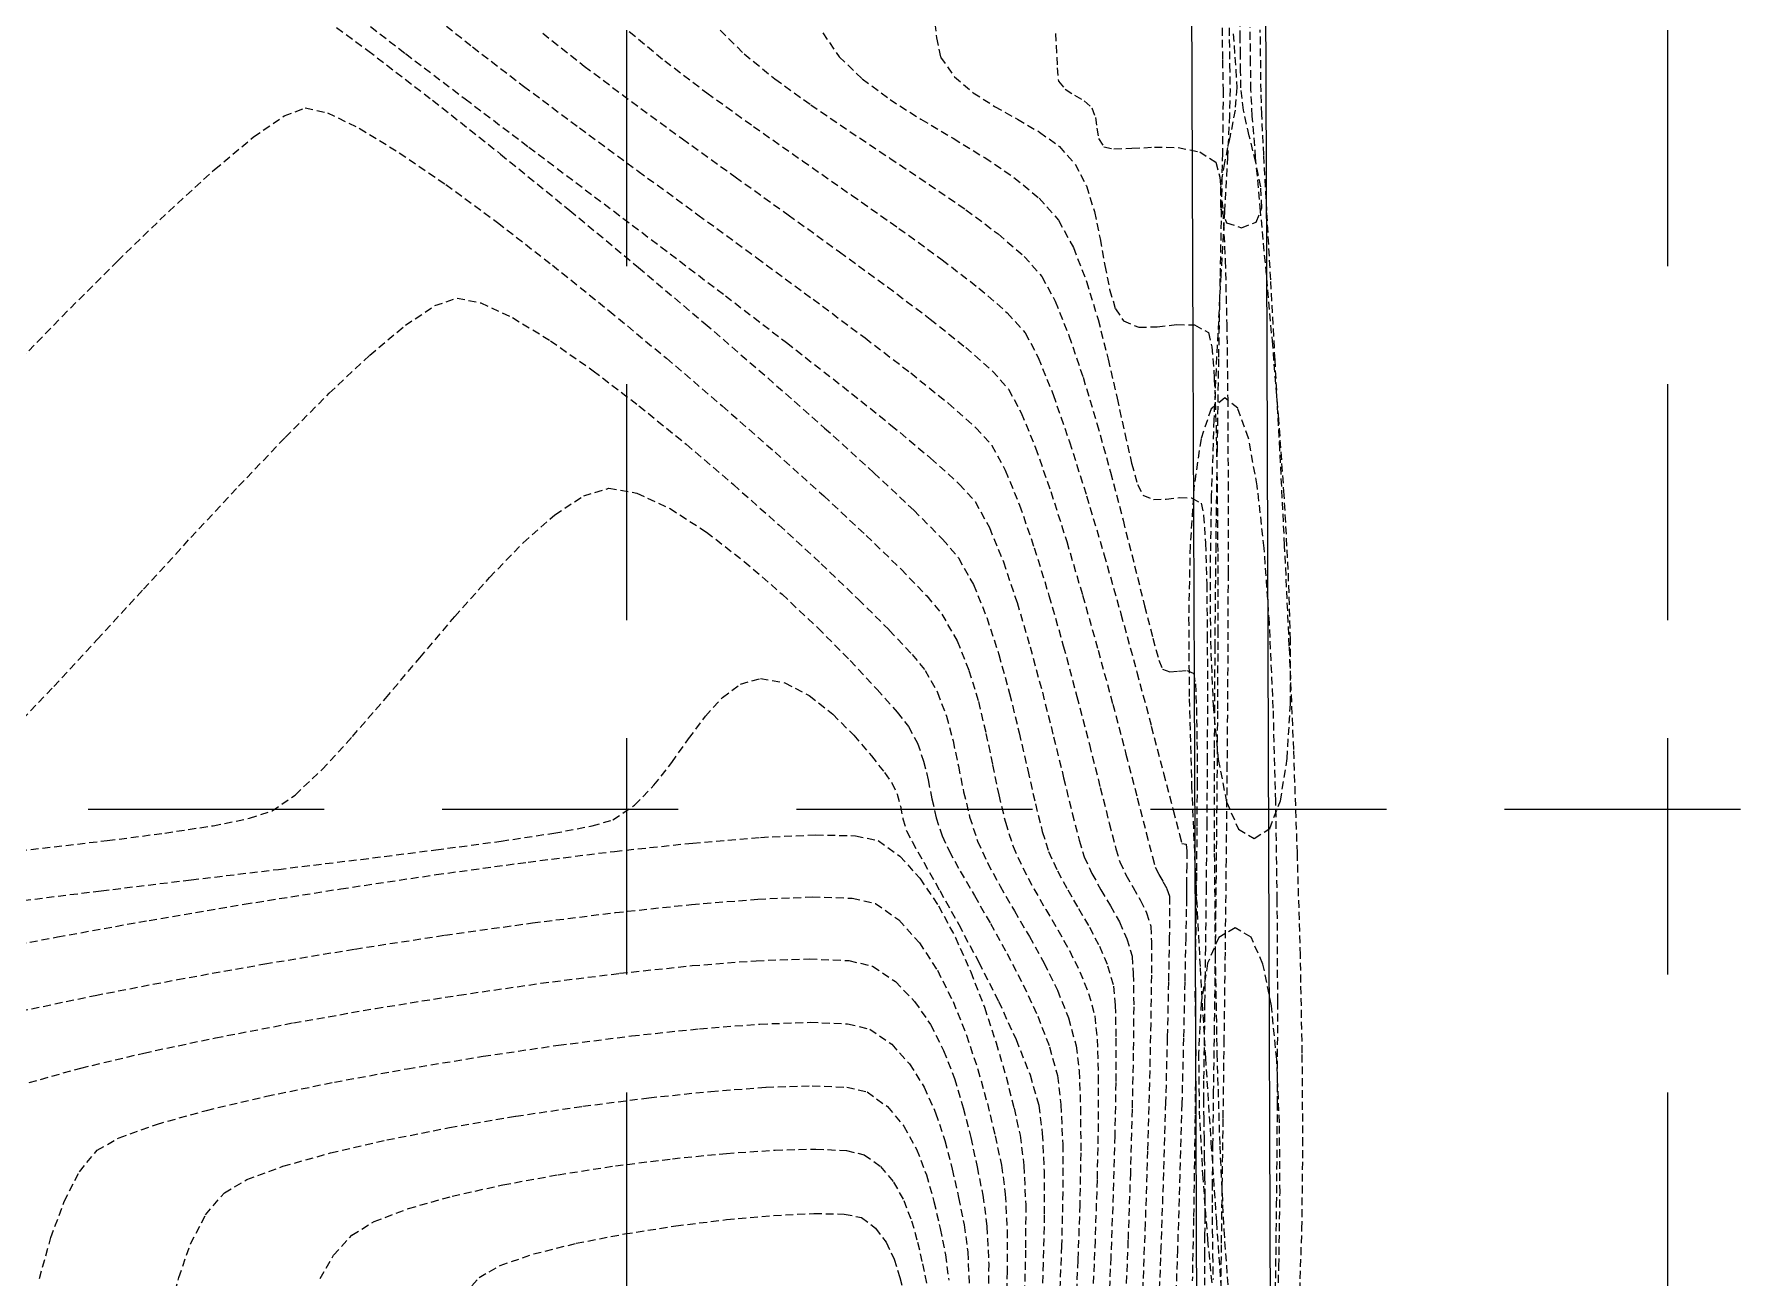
# Model space of a CAD drawing. Header units: inches. Extents: x 7994 to 10114, y 11164 to 12491.
# Drawn here: x 9928.4 to 9982.9, y 11448.6 to 11488.1 of the extents above; entities that cross this region are included whole.
import ezdxf

# ---------------------------------------------------------------- set-up
doc = ezdxf.new("R2010")
doc.units = ezdxf.units.IN
doc.header["$MEASUREMENT"] = 0
doc.linetypes.add('HIDDEN', pattern=[0.375, 0.25, -0.125])
doc.linetypes.add('x4227topo$0$HIDDEN', pattern=[0.375, 0.25, -0.125])
for name, color, linetype in [('CONTOURS', 43, 'x4227topo$0$HIDDEN'), ('GRID', 254, 'HIDDEN'), ('x4227topo$0$C-TOPO', 12, 'Continuous')]:
    doc.layers.add(name, color=color, linetype=linetype)

msp = doc.modelspace()

# ---------------------------------------------------------------- linework, layer by layer
at = {"layer": 'CONTOURS', "color": 43}
for p, q in [((9937.054, 11489.026, 1231), (9938.955, 11487.624, 1231)), ((9956.901, 11489.237, 1238), (9957.018, 11488.029, 1238)), ((9938.444, 11488.84, 1232), (9940.15, 11487.527, 1232)), ((9940.862, 11488.871, 1233), (9942.279, 11487.739, 1233)), ((9966.672, 11488.009, 1242), (9966.665, 11488.532, 1242)), ((9944.51, 11488.173, 1234), (9945.831, 11487.131, 1234)), ((9947.261, 11488.226, 1235), (9948.386, 11487.296, 1235)), ((9950.149, 11488.267, 1236), (9950.91, 11487.519, 1236)), ((9953.409, 11488.185, 1237), (9953.93, 11487.425, 1237)), ((9957.018, 11488.029, 1238), (9957.153, 11487.417, 1238)), ((9960.807, 11488.166, 1239), (9960.857, 11487.076, 1239)), ((9966.094, 11488.34, 1240), (9966.109, 11487.314, 1240)), ((9966.319, 11488.345, 1241), (9966.334, 11487.171, 1241)), ((9966.449, 11488.157, 1242), (9966.533, 11487.019, 1242)), ((9966.679, 11487.487, 1242), (9966.672, 11488.009, 1242)), ((9967.002, 11487.218, 1241), (9966.988, 11488.361, 1241)), ((9967.325, 11487.067, 1240), (9967.309, 11488.278, 1240)), ((9938.955, 11487.624, 1231), (9941.012, 11486.043, 1231)), ((9940.15, 11487.527, 1232), (9942.044, 11486.087, 1232)), ((9942.279, 11487.739, 1233), (9943.903, 11486.493, 1233)), ((9950.91, 11487.519, 1236), (9951.89, 11486.724, 1236)), ((9953.93, 11487.425, 1237), (9954.661, 11486.725, 1237)), ((9957.153, 11487.417, 1238), (9957.594, 11486.791, 1238)), ((9966.109, 11487.314, 1240), (9966.126, 11486.373, 1240)), ((9966.685, 11486.964, 1242), (9966.679, 11487.487, 1242)), ((9945.831, 11487.131, 1234), (9947.329, 11486.004, 1234)), ((9948.386, 11487.296, 1235), (9949.724, 11486.282, 1235)), ((9957.594, 11486.791, 1238), (9958.184, 11486.282, 1238)), ((9960.857, 11487.076, 1239), (9960.897, 11486.649, 1239)), ((9966.334, 11487.171, 1241), (9966.347, 11486.41, 1241)), ((9966.533, 11487.019, 1242), (9966.567, 11486.447, 1242)), ((9966.692, 11486.442, 1242), (9966.685, 11486.964, 1242)), ((9967.013, 11486.379, 1241), (9967.002, 11487.218, 1241)), ((9967.334, 11486.316, 1240), (9967.325, 11487.067, 1240)), ((9943.903, 11486.493, 1233), (9945.677, 11485.168, 1233)), ((9949.724, 11486.282, 1235), (9951.206, 11485.213, 1235)), ((9951.89, 11486.724, 1236), (9953.028, 11485.898, 1236)), ((9954.661, 11486.725, 1237), (9955.545, 11486.07, 1237)), ((9958.184, 11486.282, 1238), (9958.868, 11485.847, 1238)), ((9960.897, 11486.649, 1239), (9961.113, 11486.396, 1239)), ((9961.113, 11486.396, 1239), (9961.411, 11486.209, 1239)), ((9961.411, 11486.209, 1239), (9961.717, 11486.03, 1239)), ((9966.126, 11486.373, 1240), (9966.124, 11485.649, 1240)), ((9966.347, 11486.41, 1241), (9966.33, 11485.57, 1241)), ((9966.567, 11486.447, 1242), (9966.507, 11485.732, 1242)), ((9966.773, 11485.73, 1242), (9966.692, 11486.442, 1242)), ((9966.692, 11486.442, 1242), (9966.692, 11486.442, 1242)), ((9967.055, 11485.54, 1241), (9967.013, 11486.379, 1241)), ((9967.013, 11486.379, 1241), (9967.013, 11486.379, 1241)), ((9967.358, 11485.592, 1240), (9967.334, 11486.316, 1240)), ((9967.334, 11486.316, 1240), (9967.334, 11486.316, 1240)), ((9936.299, 11485.549, 1230), (9936.967, 11485.801, 1230)), ((9936.967, 11485.801, 1230), (9937.67, 11485.644, 1230)), ((9941.012, 11486.043, 1231), (9943.169, 11484.334, 1231)), ((9942.044, 11486.087, 1232), (9944.067, 11484.558, 1232)), ((9947.329, 11486.004, 1234), (9948.947, 11484.821, 1234)), ((9953.028, 11485.898, 1236), (9954.264, 11485.054, 1236)), ((9955.545, 11486.07, 1237), (9956.527, 11485.445, 1237)), ((9958.868, 11485.847, 1238), (9959.59, 11485.445, 1238)), ((9961.717, 11486.03, 1239), (9961.957, 11485.805, 1239)), ((9961.957, 11485.805, 1239), (9962.073, 11485.501, 1239)), ((9966.507, 11485.732, 1242), (9966.35, 11484.91, 1242)), ((9966.958, 11484.916, 1242), (9966.773, 11485.73, 1242)), ((9935.324, 11484.878, 1230), (9936.299, 11485.549, 1230)), ((9937.67, 11485.644, 1230), (9938.683, 11485.154, 1230)), ((9938.683, 11485.154, 1230), (9939.954, 11484.379, 1230)), ((9945.677, 11485.168, 1233), (9947.541, 11483.795, 1233)), ((9951.206, 11485.213, 1235), (9952.763, 11484.12, 1235)), ((9956.527, 11485.445, 1237), (9957.548, 11484.835, 1237)), ((9959.59, 11485.445, 1238), (9960.294, 11485.035, 1238)), ((9962.073, 11485.501, 1239), (9962.115, 11485.158, 1239)), ((9962.115, 11485.158, 1239), (9962.173, 11484.83, 1239)), ((9966.124, 11485.649, 1240), (9966.104, 11484.363, 1240)), ((9966.33, 11485.57, 1241), (9966.267, 11484.249, 1241)), ((9967.162, 11484.224, 1241), (9967.055, 11485.54, 1241)), ((9967.422, 11484.31, 1240), (9967.358, 11485.592, 1240)), ((9934.086, 11483.848, 1230), (9935.324, 11484.878, 1230)), ((9948.947, 11484.821, 1234), (9950.626, 11483.611, 1234)), ((9954.264, 11485.054, 1236), (9955.537, 11484.207, 1236)), ((9957.548, 11484.835, 1237), (9958.553, 11484.223, 1237)), ((9960.294, 11485.035, 1238), (9960.925, 11484.573, 1238)), ((9960.925, 11484.573, 1238), (9961.428, 11484.018, 1238)), ((9962.173, 11484.83, 1239), (9962.337, 11484.569, 1239)), ((9966.35, 11484.91, 1242), (9966.17, 11484.062, 1242)), ((9967.169, 11484.077, 1242), (9966.958, 11484.916, 1242)), ((9939.954, 11484.379, 1230), (9941.433, 11483.365, 1230)), ((9943.169, 11484.334, 1231), (9945.369, 11482.547, 1231)), ((9944.067, 11484.558, 1232), (9946.159, 11482.98, 1232)), ((9952.763, 11484.12, 1235), (9954.326, 11483.03, 1235)), ((9955.537, 11484.207, 1236), (9956.788, 11483.372, 1236)), ((9958.553, 11484.223, 1237), (9959.484, 11483.595, 1237)), ((9962.337, 11484.569, 1239), (9962.66, 11484.498, 1239)), ((9962.66, 11484.498, 1239), (9963.231, 11484.517, 1239)), ((9963.231, 11484.517, 1239), (9963.945, 11484.556, 1239)), ((9963.945, 11484.556, 1239), (9964.698, 11484.543, 1239)), ((9964.698, 11484.543, 1239), (9965.384, 11484.407, 1239)), ((9965.384, 11484.407, 1239), (9965.899, 11484.077, 1239)), ((9965.899, 11484.077, 1239), (9966.024, 11483.598, 1239)), ((9966.17, 11484.062, 1242), (9966.042, 11483.267, 1242)), ((9966.104, 11484.363, 1240), (9966.07, 11482.585, 1240)), ((9966.267, 11484.249, 1241), (9966.171, 11482.535, 1241)), ((9967.318, 11482.517, 1241), (9967.162, 11484.224, 1241)), ((9967.328, 11483.289, 1242), (9967.169, 11484.077, 1242)), ((9967.518, 11482.537, 1240), (9967.422, 11484.31, 1240)), ((9932.63, 11482.514, 1230), (9934.086, 11483.848, 1230)), ((9947.541, 11483.795, 1233), (9949.439, 11482.408, 1233)), ((9950.626, 11483.611, 1234), (9952.31, 11482.403, 1234)), ((9959.484, 11483.595, 1237), (9960.285, 11482.936, 1237)), ((9961.428, 11484.018, 1238), (9961.784, 11483.321, 1238)), ((9966.024, 11483.598, 1239), (9966.121, 11482.531, 1239)), ((9941.433, 11483.365, 1230), (9943.072, 11482.158, 1230)), ((9946.159, 11482.98, 1232), (9948.261, 11481.392, 1232)), ((9954.326, 11483.03, 1235), (9955.827, 11481.974, 1235)), ((9956.788, 11483.372, 1236), (9957.957, 11482.563, 1236)), ((9960.285, 11482.936, 1237), (9960.898, 11482.231, 1237)), ((9961.784, 11483.321, 1238), (9962.038, 11482.505, 1238)), ((9966.042, 11483.267, 1242), (9966.04, 11482.605, 1242)), ((9967.357, 11482.628, 1242), (9967.328, 11483.289, 1242)), ((9931, 11480.936, 1230), (9932.63, 11482.514, 1230)), ((9945.369, 11482.547, 1231), (9947.555, 11480.732, 1231)), ((9949.439, 11482.408, 1233), (9951.311, 11481.04, 1233)), ((9952.31, 11482.403, 1234), (9953.942, 11481.228, 1234)), ((9957.957, 11482.563, 1236), (9958.984, 11481.796, 1236)), ((9962.038, 11482.505, 1238), (9962.223, 11481.639, 1238)), ((9966.07, 11482.585, 1240), (9966.028, 11480.383, 1240)), ((9966.04, 11482.605, 1242), (9966.238, 11482.154, 1242)), ((9966.171, 11482.535, 1241), (9966.057, 11480.514, 1241)), ((9966.121, 11482.531, 1239), (9966.194, 11480.951, 1239)), ((9967.177, 11482.17, 1242), (9967.357, 11482.628, 1242)), ((9967.505, 11480.505, 1241), (9967.318, 11482.517, 1241)), ((9967.64, 11480.341, 1240), (9967.518, 11482.537, 1240)), ((9943.072, 11482.158, 1230), (9944.819, 11480.805, 1230)), ((9955.827, 11481.974, 1235), (9957.198, 11480.979, 1235)), ((9960.898, 11482.231, 1237), (9961.37, 11481.364, 1237)), ((9966.238, 11482.154, 1242), (9966.711, 11481.993, 1242)), ((9966.711, 11481.993, 1242), (9967.177, 11482.17, 1242)), ((9948.261, 11481.392, 1232), (9950.313, 11479.833, 1232)), ((9958.984, 11481.796, 1236), (9959.807, 11481.084, 1236)), ((9961.37, 11481.364, 1237), (9961.788, 11480.287, 1237)), ((9962.223, 11481.639, 1238), (9962.373, 11480.791, 1238)), ((9929.24, 11479.172, 1230), (9931, 11480.936, 1230)), ((9944.819, 11480.805, 1230), (9946.625, 11479.352, 1230)), ((9951.311, 11481.04, 1233), (9953.101, 11479.724, 1233)), ((9953.942, 11481.228, 1234), (9955.464, 11480.115, 1234)), ((9957.198, 11480.979, 1235), (9958.369, 11480.075, 1235)), ((9959.807, 11481.084, 1236), (9960.368, 11480.443, 1236)), ((9962.373, 11480.791, 1238), (9962.522, 11480.029, 1238)), ((9966.194, 11480.951, 1239), (9966.244, 11478.934, 1239)), ((9947.555, 11480.732, 1231), (9949.671, 11478.941, 1231)), ((9960.368, 11480.443, 1236), (9960.791, 11479.661, 1236)), ((9961.788, 11480.287, 1237), (9962.155, 11479.077, 1237)), ((9966.057, 11480.514, 1241), (9965.94, 11478.273, 1241)), ((9966.028, 11480.383, 1240), (9965.981, 11477.825, 1240)), ((9967.704, 11478.274, 1241), (9967.505, 11480.505, 1241)), ((9967.779, 11477.792, 1240), (9967.64, 11480.341, 1240)), ((9941.086, 11479.52, 1229), (9941.787, 11479.759, 1229)), ((9941.787, 11479.759, 1229), (9942.544, 11479.609, 1229)), ((9950.313, 11479.833, 1232), (9952.256, 11478.343, 1232)), ((9953.101, 11479.724, 1233), (9954.751, 11478.493, 1233)), ((9955.464, 11480.115, 1234), (9956.819, 11479.093, 1234)), ((9958.369, 11480.075, 1235), (9959.272, 11479.291, 1235)), ((9962.522, 11480.029, 1238), (9962.706, 11479.421, 1238)), ((9927.394, 11477.279, 1230), (9929.24, 11479.172, 1230)), ((9940.149, 11478.895, 1229), (9941.086, 11479.52, 1229)), ((9942.544, 11479.609, 1229), (9943.551, 11479.14, 1229)), ((9943.551, 11479.14, 1229), (9944.758, 11478.403, 1229)), ((9946.625, 11479.352, 1230), (9948.44, 11477.846, 1230)), ((9959.272, 11479.291, 1235), (9959.839, 11478.656, 1235)), ((9960.791, 11479.661, 1236), (9961.23, 11478.569, 1236)), ((9962.706, 11479.421, 1238), (9962.958, 11479.034, 1238)), ((9939.017, 11477.948, 1229), (9940.149, 11478.895, 1229)), ((9949.671, 11478.941, 1231), (9951.66, 11477.224, 1231)), ((9956.819, 11479.093, 1234), (9957.95, 11478.192, 1234)), ((9959.839, 11478.656, 1235), (9960.252, 11477.874, 1235)), ((9962.155, 11479.077, 1237), (9962.478, 11477.816, 1237)), ((9962.958, 11479.034, 1238), (9963.448, 11478.834, 1238)), ((9963.448, 11478.834, 1238), (9964.037, 11478.845, 1238)), ((9964.037, 11478.845, 1238), (9964.652, 11478.918, 1238)), ((9964.652, 11478.918, 1238), (9965.219, 11478.906, 1238)), ((9965.219, 11478.906, 1238), (9965.664, 11478.661, 1238)), ((9965.664, 11478.661, 1238), (9965.77, 11478.214, 1238)), ((9966.244, 11478.934, 1239), (9966.274, 11476.557, 1239)), ((9944.758, 11478.403, 1229), (9946.114, 11477.451, 1229)), ((9952.256, 11478.343, 1232), (9954.03, 11476.96, 1232)), ((9954.751, 11478.493, 1233), (9956.201, 11477.38, 1233)), ((9957.95, 11478.192, 1234), (9958.799, 11477.44, 1234)), ((9961.23, 11478.569, 1236), (9961.677, 11477.247, 1236)), ((9965.77, 11478.214, 1238), (9965.849, 11477.205, 1238)), ((9965.94, 11478.273, 1241), (9965.834, 11475.9, 1241)), ((9967.898, 11475.912, 1241), (9967.704, 11478.274, 1241)), ((9937.729, 11476.739, 1229), (9939.017, 11477.948, 1229)), ((9948.44, 11477.846, 1230), (9950.213, 11476.333, 1230)), ((9960.252, 11477.874, 1235), (9960.727, 11476.691, 1235)), ((9962.478, 11477.816, 1237), (9962.76, 11476.581, 1237)), ((9965.981, 11477.825, 1240), (9965.935, 11474.981, 1240)), ((9967.929, 11474.957, 1240), (9967.779, 11477.792, 1240)), ((9946.114, 11477.451, 1229), (9947.569, 11476.337, 1229)), ((9951.66, 11477.224, 1231), (9953.465, 11475.631, 1231)), ((9954.03, 11476.96, 1232), (9955.576, 11475.725, 1232)), ((9956.201, 11477.38, 1233), (9957.395, 11476.419, 1233)), ((9958.799, 11477.44, 1234), (9959.309, 11476.868, 1234)), ((9961.677, 11477.247, 1236), (9962.119, 11475.775, 1236)), ((9965.849, 11477.205, 1238), (9965.905, 11475.717, 1238)), ((9936.326, 11475.329, 1229), (9937.729, 11476.739, 1229)), ((9957.395, 11476.419, 1233), (9958.273, 11475.641, 1233)), ((9959.309, 11476.868, 1234), (9959.714, 11476.113, 1234)), ((9960.727, 11476.691, 1235), (9961.246, 11475.195, 1235)), ((9962.76, 11476.581, 1237), (9963.007, 11475.453, 1237)), ((9966.187, 11476.588, 1240), (9965.749, 11476.245, 1240)), ((9966.595, 11476.258, 1240), (9966.187, 11476.588, 1240)), ((9966.274, 11476.557, 1239), (9966.287, 11473.895, 1239)), ((9947.569, 11476.337, 1229), (9949.071, 11475.114, 1229)), ((9950.213, 11476.333, 1230), (9951.895, 11474.86, 1230)), ((9959.714, 11476.113, 1234), (9960.168, 11475.001, 1234)), ((9965.749, 11476.245, 1240), (9965.426, 11475.292, 1240)), ((9965.834, 11475.9, 1241), (9965.753, 11473.482, 1241)), ((9966.935, 11475.304, 1240), (9966.595, 11476.258, 1240)), ((9968.069, 11473.503, 1241), (9967.898, 11475.912, 1241)), ((9934.847, 11473.779, 1229), (9936.326, 11475.329, 1229)), ((9953.465, 11475.631, 1231), (9955.031, 11474.212, 1231)), ((9955.576, 11475.725, 1232), (9956.834, 11474.676, 1232)), ((9958.273, 11475.641, 1233), (9958.78, 11475.081, 1233)), ((9962.119, 11475.775, 1236), (9962.547, 11474.232, 1236)), ((9963.007, 11475.453, 1237), (9963.222, 11474.51, 1237)), ((9965.905, 11475.717, 1238), (9965.939, 11473.833, 1238)), ((9967.212, 11473.799, 1240), (9966.935, 11475.304, 1240)), ((9949.071, 11475.114, 1229), (9950.569, 11473.834, 1229)), ((9951.895, 11474.86, 1230), (9953.437, 11473.474, 1230)), ((9958.78, 11475.081, 1233), (9959.207, 11474.292, 1233)), ((9960.168, 11475.001, 1234), (9960.654, 11473.612, 1234)), ((9961.246, 11475.195, 1235), (9961.79, 11473.477, 1235)), ((9965.426, 11475.292, 1240), (9965.207, 11473.811, 1240)), ((9965.935, 11474.981, 1240), (9965.894, 11471.919, 1240)), ((9968.083, 11471.904, 1240), (9967.929, 11474.957, 1240)), ((9955.031, 11474.212, 1231), (9956.299, 11473.018, 1231)), ((9956.834, 11474.676, 1232), (9957.745, 11473.852, 1232)), ((9959.207, 11474.292, 1233), (9959.66, 11473.181, 1233)), ((9962.547, 11474.232, 1236), (9962.949, 11472.699, 1236)), ((9963.222, 11474.51, 1237), (9963.411, 11473.833, 1237)), ((9933.333, 11472.153, 1229), (9934.847, 11473.779, 1229)), ((9945.812, 11473.477, 1228), (9946.608, 11473.717, 1228)), ((9946.608, 11473.717, 1228), (9947.504, 11473.562, 1228)), ((9950.569, 11473.834, 1229), (9952.015, 11472.551, 1229)), ((9957.745, 11473.852, 1232), (9958.25, 11473.294, 1232)), ((9963.411, 11473.833, 1237), (9963.579, 11473.5, 1237)), ((9965.207, 11473.811, 1240), (9965.08, 11471.886, 1240)), ((9965.939, 11473.833, 1238), (9965.957, 11471.638, 1238)), ((9966.287, 11473.895, 1239), (9966.286, 11471.025, 1239)), ((9967.432, 11471.818, 1240), (9967.212, 11473.799, 1240)), ((9944.897, 11472.875, 1228), (9945.812, 11473.477, 1228)), ((9947.504, 11473.562, 1228), (9948.556, 11473.073, 1228)), ((9953.437, 11473.474, 1230), (9954.787, 11472.22, 1230)), ((9958.25, 11473.294, 1232), (9958.701, 11472.472, 1232)), ((9959.66, 11473.181, 1233), (9960.127, 11471.826, 1233)), ((9960.654, 11473.612, 1234), (9961.158, 11472.024, 1234)), ((9961.79, 11473.477, 1235), (9962.341, 11471.625, 1235)), ((9963.579, 11473.5, 1237), (9963.914, 11473.363, 1237)), ((9963.914, 11473.363, 1237), (9964.317, 11473.37, 1237)), ((9964.317, 11473.37, 1237), (9964.737, 11473.42, 1237)), ((9964.737, 11473.42, 1237), (9965.124, 11473.412, 1237)), ((9965.124, 11473.412, 1237), (9965.428, 11473.244, 1237)), ((9965.428, 11473.244, 1237), (9965.51, 11472.857, 1237)), ((9965.753, 11473.482, 1241), (9965.712, 11471.106, 1241)), ((9968.199, 11471.134, 1241), (9968.069, 11473.503, 1241)), ((9943.891, 11471.985, 1228), (9944.897, 11472.875, 1228)), ((9948.556, 11473.073, 1228), (9949.711, 11472.325, 1228)), ((9956.299, 11473.018, 1231), (9957.215, 11472.099, 1231)), ((9962.949, 11472.699, 1236), (9963.315, 11471.255, 1236)), ((9965.51, 11472.857, 1237), (9965.568, 11471.969, 1237)), ((9931.823, 11470.51, 1229), (9933.333, 11472.153, 1229)), ((9949.711, 11472.325, 1228), (9950.915, 11471.393, 1228)), ((9952.015, 11472.551, 1229), (9953.356, 11471.318, 1229)), ((9954.787, 11472.22, 1230), (9955.896, 11471.145, 1230)), ((9957.215, 11472.099, 1231), (9957.72, 11471.506, 1231)), ((9958.701, 11472.472, 1232), (9959.146, 11471.379, 1232)), ((9942.82, 11470.881, 1228), (9943.891, 11471.985, 1228)), ((9957.72, 11471.506, 1231), (9958.195, 11470.655, 1231)), ((9960.127, 11471.826, 1233), (9960.595, 11470.309, 1233)), ((9961.158, 11472.024, 1234), (9961.664, 11470.317, 1234)), ((9962.341, 11471.625, 1235), (9962.88, 11469.728, 1235)), ((9965.08, 11471.886, 1240), (9965.033, 11469.598, 1240)), ((9965.568, 11471.969, 1237), (9965.606, 11470.668, 1237)), ((9965.894, 11471.919, 1240), (9965.863, 11468.708, 1240)), ((9965.957, 11471.638, 1238), (9965.959, 11469.214, 1238)), ((9967.6, 11469.438, 1240), (9967.432, 11471.818, 1240)), ((9968.232, 11468.702, 1240), (9968.083, 11471.904, 1240)), ((9950.915, 11471.393, 1228), (9952.113, 11470.352, 1228)), ((9953.356, 11471.318, 1229), (9954.541, 11470.186, 1229)), ((9955.896, 11471.145, 1230), (9956.714, 11470.296, 1230)), ((9959.146, 11471.379, 1232), (9959.58, 11470.091, 1232)), ((9963.315, 11471.255, 1236), (9963.634, 11469.979, 1236)), ((9965.712, 11471.106, 1241), (9965.725, 11468.857, 1241)), ((9966.286, 11471.025, 1239), (9966.273, 11468.022, 1239)), ((9968.27, 11468.891, 1241), (9968.199, 11471.134, 1241)), ((9930.356, 11468.912, 1229), (9931.823, 11470.51, 1229)), ((9941.715, 11469.64, 1228), (9942.82, 11470.881, 1228)), ((9958.195, 11470.655, 1231), (9958.621, 11469.61, 1231)), ((9965.606, 11470.668, 1237), (9965.625, 11469.043, 1237)), ((9952.113, 11470.352, 1228), (9953.252, 11469.278, 1228)), ((9954.541, 11470.186, 1229), (9955.521, 11469.209, 1229)), ((9956.714, 11470.296, 1230), (9957.191, 11469.719, 1230)), ((9959.58, 11470.091, 1232), (9959.996, 11468.684, 1232)), ((9960.595, 11470.309, 1233), (9961.051, 11468.709, 1233)), ((9961.664, 11470.317, 1234), (9962.157, 11468.57, 1234)), ((9963.634, 11469.979, 1236), (9963.895, 11468.953, 1236)), ((9940.602, 11468.334, 1228), (9941.715, 11469.64, 1228)), ((9957.191, 11469.719, 1230), (9957.675, 11468.868, 1230)), ((9958.621, 11469.61, 1231), (9959.003, 11468.436, 1231)), ((9962.88, 11469.728, 1235), (9963.388, 11467.877, 1235)), ((9965.033, 11469.598, 1240), (9965.052, 11467.031, 1240)), ((9967.722, 11466.732, 1240), (9967.6, 11469.438, 1240)), ((9928.974, 11467.421, 1229), (9930.356, 11468.912, 1229)), ((9953.252, 11469.278, 1228), (9954.277, 11468.245, 1228)), ((9955.521, 11469.209, 1229), (9956.245, 11468.44, 1229)), ((9957.675, 11468.868, 1230), (9958.054, 11467.931, 1230)), ((9963.895, 11468.953, 1236), (9964.087, 11468.255, 1236)), ((9965.625, 11469.043, 1237), (9965.63, 11467.18, 1237)), ((9965.725, 11468.857, 1241), (9965.808, 11466.825, 1241)), ((9965.959, 11469.214, 1238), (9965.949, 11466.646, 1238)), ((9968.264, 11466.861, 1241), (9968.27, 11468.891, 1241)), ((9939.51, 11467.04, 1228), (9940.602, 11468.334, 1228)), ((9954.277, 11468.245, 1228), (9955.135, 11467.328, 1228)), ((9956.245, 11468.44, 1229), (9956.661, 11467.932, 1229)), ((9959.003, 11468.436, 1231), (9959.343, 11467.194, 1231)), ((9959.996, 11468.684, 1232), (9960.385, 11467.235, 1232)), ((9961.051, 11468.709, 1233), (9961.483, 11467.106, 1233)), ((9962.157, 11468.57, 1234), (9962.621, 11466.863, 1234)), ((9964.087, 11468.255, 1236), (9964.2, 11467.965, 1236)), ((9965.863, 11468.708, 1240), (9965.846, 11465.417, 1240)), ((9968.37, 11465.42, 1240), (9968.232, 11468.702, 1240)), ((9950.797, 11467.498, 1227), (9951.429, 11467.676, 1227)), ((9951.429, 11467.676, 1227), (9952.203, 11467.541, 1227)), ((9956.661, 11467.932, 1229), (9957.053, 11467.231, 1229)), ((9958.054, 11467.931, 1230), (9958.353, 11466.94, 1230)), ((9963.388, 11467.877, 1235), (9963.847, 11466.161, 1235)), ((9964.2, 11467.965, 1236), (9964.431, 11467.888, 1236)), ((9964.431, 11467.888, 1236), (9964.709, 11467.91, 1236)), ((9964.709, 11467.91, 1236), (9964.981, 11467.925, 1236)), ((9964.981, 11467.925, 1236), (9965.193, 11467.828, 1236)), ((9965.193, 11467.828, 1236), (9965.248, 11467.503, 1236)), ((9966.273, 11468.022, 1239), (9966.251, 11464.963, 1239)), ((9927.716, 11466.098, 1229), (9928.974, 11467.421, 1229)), ((9950.22, 11467.074, 1227), (9950.797, 11467.498, 1227)), ((9952.203, 11467.541, 1227), (9952.98, 11467.13, 1227)), ((9952.98, 11467.13, 1227), (9953.723, 11466.542, 1227)), ((9955.135, 11467.328, 1228), (9955.771, 11466.603, 1228)), ((9957.053, 11467.231, 1229), (9957.337, 11466.481, 1229)), ((9959.343, 11467.194, 1231), (9959.648, 11465.948, 1231)), ((9960.385, 11467.235, 1232), (9960.743, 11465.819, 1232)), ((9965.248, 11467.503, 1236), (9965.281, 11466.747, 1236)), ((9965.63, 11467.18, 1237), (9965.624, 11465.169, 1237)), ((9938.467, 11465.831, 1228), (9939.51, 11467.04, 1228)), ((9949.677, 11466.472, 1227), (9950.22, 11467.074, 1227)), ((9955.771, 11466.603, 1228), (9956.132, 11466.144, 1228)), ((9958.353, 11466.94, 1230), (9958.594, 11465.929, 1230)), ((9961.483, 11467.106, 1233), (9961.879, 11465.58, 1233)), ((9962.621, 11466.863, 1234), (9963.041, 11465.274, 1234)), ((9965.052, 11467.031, 1240), (9965.128, 11464.268, 1240)), ((9965.281, 11466.747, 1236), (9965.298, 11465.665, 1236)), ((9965.808, 11466.825, 1241), (9965.974, 11465.095, 1241)), ((9965.949, 11466.646, 1238), (9965.929, 11464.017, 1238)), ((9967.803, 11463.776, 1240), (9967.722, 11466.732, 1240)), ((9968.164, 11465.13, 1241), (9968.264, 11466.861, 1241)), ((9949.147, 11465.759, 1227), (9949.677, 11466.472, 1227)), ((9953.723, 11466.542, 1227), (9954.393, 11465.873, 1227)), ((9956.132, 11466.144, 1228), (9956.417, 11465.618, 1228)), ((9957.337, 11466.481, 1229), (9957.547, 11465.695, 1229)), ((9963.847, 11466.161, 1235), (9964.239, 11464.669, 1235)), ((9937.501, 11464.783, 1228), (9938.467, 11465.831, 1228)), ((9948.609, 11465.006, 1227), (9949.147, 11465.759, 1227)), ((9954.393, 11465.873, 1227), (9954.955, 11465.221, 1227)), ((9956.417, 11465.618, 1228), (9956.613, 11465.05, 1228)), ((9957.547, 11465.695, 1229), (9957.718, 11464.889, 1229)), ((9958.594, 11465.929, 1230), (9958.802, 11464.931, 1230)), ((9959.648, 11465.948, 1231), (9959.92, 11464.76, 1231)), ((9960.743, 11465.819, 1232), (9961.062, 11464.513, 1232)), ((9961.879, 11465.58, 1233), (9962.225, 11464.211, 1233)), ((9965.298, 11465.665, 1236), (9965.301, 11464.36, 1236)), ((9948.043, 11464.28, 1227), (9948.609, 11465.006, 1227)), ((9954.955, 11465.221, 1227), (9955.37, 11464.683, 1227)), ((9956.613, 11465.05, 1228), (9956.755, 11464.455, 1228)), ((9963.041, 11465.274, 1234), (9963.401, 11463.882, 1234)), ((9965.624, 11465.169, 1237), (9965.609, 11463.097, 1237)), ((9965.846, 11465.417, 1240), (9965.849, 11462.113, 1240)), ((9965.974, 11465.095, 1241), (9966.237, 11463.754, 1241)), ((9966.251, 11464.963, 1239), (9966.222, 11461.924, 1239)), ((9967.951, 11463.783, 1241), (9968.164, 11465.13, 1241)), ((9968.489, 11462.125, 1240), (9968.37, 11465.42, 1240)), ((9936.641, 11463.97, 1228), (9937.501, 11464.783, 1228)), ((9955.37, 11464.683, 1227), (9955.602, 11464.357, 1227)), ((9956.755, 11464.455, 1228), (9956.877, 11463.85, 1228)), ((9957.718, 11464.889, 1229), (9957.882, 11464.078, 1229)), ((9958.802, 11464.931, 1230), (9958.999, 11463.978, 1230)), ((9959.92, 11464.76, 1231), (9960.164, 11463.694, 1231)), ((9961.062, 11464.513, 1232), (9961.334, 11463.392, 1232)), ((9964.239, 11464.669, 1235), (9964.544, 11463.49, 1235)), ((9935.913, 11463.468, 1228), (9936.641, 11463.97, 1228)), ((9947.427, 11463.649, 1227), (9948.043, 11464.28, 1227)), ((9955.602, 11464.357, 1227), (9955.774, 11464.004, 1227)), ((9955.774, 11464.004, 1227), (9955.875, 11463.617, 1227)), ((9956.877, 11463.85, 1228), (9957.013, 11463.25, 1228)), ((9957.882, 11464.078, 1229), (9958.074, 11463.279, 1229)), ((9958.999, 11463.978, 1230), (9959.21, 11463.104, 1230)), ((9962.225, 11464.211, 1233), (9962.51, 11463.08, 1233)), ((9963.401, 11463.882, 1234), (9963.687, 11462.767, 1234)), ((9965.128, 11464.268, 1240), (9965.247, 11461.392, 1240)), ((9965.301, 11464.36, 1236), (9965.294, 11462.936, 1236)), ((9965.929, 11464.017, 1238), (9965.904, 11461.412, 1238)), ((9935.193, 11463.232, 1228), (9935.913, 11463.468, 1228)), ((9946.742, 11463.184, 1227), (9947.427, 11463.649, 1227)), ((9955.875, 11463.617, 1227), (9955.957, 11463.219, 1227)), ((9960.164, 11463.694, 1231), (9960.384, 11462.812, 1231)), ((9961.334, 11463.392, 1232), (9961.554, 11462.533, 1232)), ((9964.544, 11463.49, 1235), (9964.744, 11462.714, 1235)), ((9966.237, 11463.754, 1241), (9966.614, 11462.891, 1241)), ((9967.608, 11462.908, 1241), (9967.951, 11463.783, 1241)), ((9967.849, 11460.644, 1240), (9967.803, 11463.776, 1240)), ((9930.676, 11462.525, 1228), (9932.506, 11462.762, 1228)), ((9932.506, 11462.762, 1228), (9934.035, 11462.997, 1228)), ((9934.035, 11462.997, 1228), (9935.193, 11463.232, 1228)), ((9943.188, 11462.507, 1227), (9944.868, 11462.761, 1227)), ((9944.868, 11462.761, 1227), (9946.079, 11462.988, 1227)), ((9946.079, 11462.988, 1227), (9946.742, 11463.184, 1227)), ((9955.957, 11463.219, 1227), (9956.07, 11462.835, 1227)), ((9956.07, 11462.835, 1227), (9956.247, 11462.491, 1227)), ((9957.013, 11463.25, 1228), (9957.198, 11462.67, 1228)), ((9958.074, 11463.279, 1229), (9958.327, 11462.506, 1229)), ((9959.21, 11463.104, 1230), (9959.456, 11462.341, 1230)), ((9960.384, 11462.812, 1231), (9960.585, 11462.177, 1231)), ((9962.51, 11463.08, 1233), (9962.72, 11462.265, 1233)), ((9963.687, 11462.767, 1234), (9963.882, 11462.008, 1234)), ((9965.294, 11462.936, 1236), (9965.281, 11461.496, 1236)), ((9965.609, 11463.097, 1237), (9965.588, 11461.051, 1237)), ((9966.614, 11462.891, 1241), (9967.117, 11462.59, 1241)), ((9967.117, 11462.59, 1241), (9967.608, 11462.908, 1241)), ((9926.382, 11462.04, 1228), (9928.612, 11462.284, 1228)), ((9928.612, 11462.284, 1228), (9930.676, 11462.525, 1228)), ((9938.733, 11461.928, 1227), (9941.117, 11462.228, 1227)), ((9941.117, 11462.228, 1227), (9943.188, 11462.507, 1227)), ((9946.789, 11462.182, 1226), (9949.275, 11462.447, 1226)), ((9949.275, 11462.447, 1226), (9951.43, 11462.627, 1226)), ((9951.43, 11462.627, 1226), (9953.18, 11462.707, 1226)), ((9953.18, 11462.707, 1226), (9954.451, 11462.677, 1226)), ((9954.451, 11462.677, 1226), (9955.169, 11462.524, 1226)), ((9955.169, 11462.524, 1226), (9955.855, 11462.031, 1226)), ((9956.247, 11462.491, 1227), (9956.617, 11461.835, 1227)), ((9957.198, 11462.67, 1228), (9957.423, 11462.198, 1228)), ((9958.327, 11462.506, 1229), (9958.64, 11461.817, 1229)), ((9959.456, 11462.341, 1230), (9959.76, 11461.657, 1230)), ((9961.554, 11462.533, 1232), (9961.714, 11462.012, 1232)), ((9962.72, 11462.265, 1233), (9962.843, 11461.848, 1233)), ((9964.744, 11462.714, 1235), (9964.821, 11462.431, 1235)), ((9964.821, 11462.431, 1235), (9964.891, 11462.423, 1235)), ((9964.891, 11462.423, 1235), (9964.958, 11462.412, 1235)), ((9964.958, 11462.412, 1235), (9964.971, 11462.193, 1235)), ((9936.114, 11461.61, 1227), (9938.733, 11461.928, 1227)), ((9941.124, 11461.442, 1226), (9944.048, 11461.843, 1226)), ((9944.048, 11461.843, 1226), (9946.789, 11462.182, 1226)), ((9955.855, 11462.031, 1226), (9956.494, 11461.325, 1226)), ((9956.617, 11461.835, 1227), (9957.127, 11460.933, 1227)), ((9957.423, 11462.198, 1228), (9957.778, 11461.556, 1228)), ((9958.64, 11461.817, 1229), (9959.04, 11461.078, 1229)), ((9960.585, 11462.177, 1231), (9960.864, 11461.558, 1231)), ((9961.714, 11462.012, 1232), (9961.959, 11461.48, 1232)), ((9962.843, 11461.848, 1233), (9963.037, 11461.435, 1233)), ((9963.882, 11462.008, 1234), (9963.972, 11461.683, 1234)), ((9963.972, 11461.683, 1234), (9964.086, 11461.449, 1234)), ((9964.972, 11461.737, 1235), (9964.966, 11461.268, 1235)), ((9964.971, 11462.193, 1235), (9964.972, 11461.737, 1235)), ((9965.849, 11462.113, 1240), (9965.876, 11458.867, 1240)), ((9966.222, 11461.924, 1239), (9966.189, 11458.98, 1239)), ((9968.583, 11458.886, 1240), (9968.489, 11462.125, 1240)), ((9930.483, 11460.93, 1227), (9933.338, 11461.276, 1227)), ((9933.338, 11461.276, 1227), (9936.114, 11461.61, 1227)), ((9938.093, 11460.991, 1226), (9941.124, 11461.442, 1226)), ((9956.494, 11461.325, 1226), (9957.084, 11460.449, 1226)), ((9957.778, 11461.556, 1228), (9958.227, 11460.776, 1228)), ((9959.76, 11461.657, 1230), (9960.112, 11460.991, 1230)), ((9960.864, 11461.558, 1231), (9961.19, 11460.957, 1231)), ((9961.959, 11461.48, 1232), (9962.246, 11460.963, 1232)), ((9963.037, 11461.435, 1233), (9963.266, 11461.036, 1233)), ((9964.086, 11461.449, 1234), (9964.218, 11461.222, 1234)), ((9964.218, 11461.222, 1234), (9964.34, 11460.992, 1234)), ((9964.966, 11461.268, 1235), (9964.963, 11461.008, 1235)), ((9965.247, 11461.392, 1240), (9965.397, 11458.485, 1240)), ((9965.281, 11461.496, 1236), (9965.265, 11460.144, 1236)), ((9965.904, 11461.412, 1238), (9965.875, 11458.912, 1238)), ((9927.627, 11460.575, 1227), (9930.483, 11460.93, 1227)), ((9935.028, 11460.503, 1226), (9938.093, 11460.991, 1226)), ((9949.239, 11460.494, 1225), (9951.347, 11460.664, 1225)), ((9951.347, 11460.664, 1225), (9953.075, 11460.735, 1225)), ((9953.075, 11460.735, 1225), (9954.345, 11460.694, 1225)), ((9954.345, 11460.694, 1225), (9955.081, 11460.528, 1225)), ((9957.127, 11460.933, 1227), (9957.727, 11459.853, 1227)), ((9958.227, 11460.776, 1228), (9958.734, 11459.892, 1228)), ((9959.04, 11461.078, 1229), (9959.495, 11460.296, 1229)), ((9960.112, 11460.991, 1230), (9960.492, 11460.336, 1230)), ((9961.19, 11460.957, 1231), (9961.538, 11460.364, 1231)), ((9962.246, 11460.963, 1232), (9962.548, 11460.453, 1232)), ((9963.266, 11461.036, 1233), (9963.496, 11460.638, 1233)), ((9963.496, 11460.638, 1233), (9963.695, 11460.23, 1233)), ((9964.34, 11460.992, 1234), (9964.422, 11460.748, 1234)), ((9964.422, 11460.748, 1234), (9964.428, 11460.368, 1234)), ((9964.966, 11460.689, 1235), (9964.959, 11460.347, 1235)), ((9964.963, 11461.008, 1235), (9964.966, 11460.848, 1235)), ((9964.966, 11460.848, 1235), (9964.966, 11460.689, 1235)), ((9965.588, 11461.051, 1237), (9965.565, 11459.12, 1237)), ((9967.865, 11457.413, 1240), (9967.849, 11460.644, 1240)), ((9932.004, 11459.99, 1226), (9935.028, 11460.503, 1226)), ((9944.188, 11459.908, 1225), (9946.826, 11460.238, 1225)), ((9946.826, 11460.238, 1225), (9949.239, 11460.494, 1225)), ((9955.081, 11460.528, 1225), (9955.822, 11460.002, 1225)), ((9957.084, 11460.449, 1226), (9957.624, 11459.445, 1226)), ((9959.495, 11460.296, 1229), (9959.972, 11459.479, 1229)), ((9960.492, 11460.336, 1230), (9960.877, 11459.684, 1230)), ((9961.538, 11460.364, 1231), (9961.883, 11459.772, 1231)), ((9962.548, 11460.453, 1232), (9962.833, 11459.938, 1232)), ((9963.695, 11460.23, 1233), (9963.829, 11459.8, 1233)), ((9964.428, 11460.368, 1234), (9964.418, 11459.432, 1234)), ((9964.959, 11460.347, 1235), (9964.941, 11459.43, 1235)), ((9965.265, 11460.144, 1236), (9965.249, 11458.984, 1236)), ((9929.096, 11459.465, 1226), (9932.004, 11459.99, 1226)), ((9938.538, 11459.079, 1225), (9941.399, 11459.518, 1225)), ((9941.399, 11459.518, 1225), (9944.188, 11459.908, 1225)), ((9955.822, 11460.002, 1225), (9956.477, 11459.28, 1225)), ((9957.727, 11459.853, 1227), (9958.364, 11458.66, 1227)), ((9958.734, 11459.892, 1228), (9959.263, 11458.936, 1228)), ((9960.877, 11459.684, 1230), (9961.247, 11459.028, 1230)), ((9961.883, 11459.772, 1231), (9962.198, 11459.17, 1231)), ((9962.833, 11459.938, 1232), (9963.072, 11459.408, 1232)), ((9963.829, 11459.8, 1233), (9963.851, 11459.308, 1233)), ((9966.512, 11459.752, 1241), (9965.989, 11459.45, 1241)), ((9967.016, 11459.456, 1241), (9966.512, 11459.752, 1241)), ((9926.376, 11458.939, 1226), (9929.096, 11459.465, 1226)), ((9935.681, 11458.606, 1225), (9938.538, 11459.079, 1225)), ((9956.477, 11459.28, 1225), (9957.05, 11458.402, 1225)), ((9957.624, 11459.445, 1226), (9958.11, 11458.357, 1226)), ((9959.972, 11459.479, 1229), (9960.439, 11458.633, 1229)), ((9961.247, 11459.028, 1230), (9961.58, 11458.359, 1230)), ((9962.198, 11459.17, 1231), (9962.46, 11458.55, 1231)), ((9963.072, 11459.408, 1232), (9963.236, 11458.851, 1232)), ((9963.851, 11459.308, 1233), (9963.851, 11458.245, 1233)), ((9964.418, 11459.432, 1234), (9964.393, 11458.033, 1234)), ((9964.941, 11459.43, 1235), (9964.911, 11458.033, 1235)), ((9965.249, 11458.984, 1236), (9965.238, 11458.119, 1236)), ((9965.565, 11459.12, 1237), (9965.542, 11457.391, 1237)), ((9965.989, 11459.45, 1241), (9965.636, 11458.627, 1241)), ((9966.189, 11458.98, 1239), (9966.154, 11456.209, 1239)), ((9967.394, 11458.603, 1241), (9967.016, 11459.456, 1241)), ((9932.905, 11458.11, 1225), (9935.681, 11458.606, 1225)), ((9946.951, 11458.308, 1224), (9949.258, 11458.551, 1224)), ((9949.258, 11458.551, 1224), (9951.294, 11458.709, 1224)), ((9951.294, 11458.709, 1224), (9952.981, 11458.767, 1224)), ((9952.981, 11458.767, 1224), (9954.24, 11458.712, 1224)), ((9954.24, 11458.712, 1224), (9954.992, 11458.532, 1224)), ((9954.992, 11458.532, 1224), (9955.716, 11458.042, 1224)), ((9957.05, 11458.402, 1225), (9957.548, 11457.41, 1225)), ((9958.364, 11458.66, 1227), (9958.989, 11457.423, 1227)), ((9959.263, 11458.936, 1228), (9959.776, 11457.942, 1228)), ((9960.439, 11458.633, 1229), (9960.863, 11457.768, 1229)), ((9962.46, 11458.55, 1231), (9962.643, 11457.903, 1231)), ((9963.236, 11458.851, 1232), (9963.275, 11458.302, 1232)), ((9965.397, 11458.485, 1240), (9965.566, 11455.63, 1240)), ((9965.636, 11458.627, 1241), (9965.429, 11457.373, 1241)), ((9965.875, 11458.912, 1238), (9965.845, 11456.603, 1238)), ((9965.876, 11458.867, 1240), (9965.932, 11455.746, 1240)), ((9967.661, 11457.279, 1241), (9967.394, 11458.603, 1241)), ((9968.643, 11455.771, 1240), (9968.583, 11458.886, 1240)), ((9930.287, 11457.604, 1225), (9932.905, 11458.11, 1225)), ((9941.84, 11457.614, 1224), (9944.452, 11457.991, 1224)), ((9944.452, 11457.991, 1224), (9946.951, 11458.308, 1224)), ((9955.716, 11458.042, 1224), (9956.325, 11457.416, 1224)), ((9958.11, 11458.357, 1226), (9958.542, 11457.228, 1226)), ((9959.776, 11457.942, 1228), (9960.238, 11456.942, 1228)), ((9961.58, 11458.359, 1230), (9961.854, 11457.67, 1230)), ((9962.643, 11457.903, 1231), (9962.698, 11457.296, 1231)), ((9963.275, 11458.302, 1232), (9963.287, 11457.245, 1232)), ((9963.851, 11458.245, 1233), (9963.829, 11456.715, 1233)), ((9964.393, 11458.033, 1234), (9964.353, 11456.263, 1234)), ((9964.911, 11458.033, 1235), (9964.87, 11456.249, 1235)), ((9965.238, 11458.119, 1236), (9965.234, 11457.653, 1236)), ((9927.904, 11457.102, 1225), (9930.287, 11457.604, 1225)), ((9939.193, 11457.191, 1224), (9941.84, 11457.614, 1224)), ((9956.325, 11457.416, 1224), (9956.831, 11456.677, 1224)), ((9957.548, 11457.41, 1225), (9957.974, 11456.347, 1225)), ((9958.989, 11457.423, 1227), (9959.549, 11456.207, 1227)), ((9960.863, 11457.768, 1229), (9961.213, 11456.889, 1229)), ((9961.854, 11457.67, 1230), (9962.05, 11456.954, 1230)), ((9965.234, 11457.653, 1236), (9965.239, 11457.19, 1236)), ((9965.429, 11457.373, 1241), (9965.348, 11455.777, 1241)), ((9965.542, 11457.391, 1237), (9965.522, 11455.953, 1237)), ((9967.856, 11454.156, 1240), (9967.865, 11457.413, 1240)), ((9936.59, 11456.734, 1224), (9939.193, 11457.191, 1224)), ((9958.542, 11457.228, 1226), (9958.916, 11456.101, 1226)), ((9960.238, 11456.942, 1228), (9960.613, 11455.969, 1228)), ((9961.213, 11456.889, 1229), (9961.457, 11456.006, 1229)), ((9962.05, 11456.954, 1230), (9962.126, 11456.216, 1230)), ((9962.698, 11457.296, 1231), (9962.722, 11456.245, 1231)), ((9963.287, 11457.245, 1232), (9963.273, 11455.775, 1232)), ((9965.239, 11457.19, 1236), (9965.247, 11456.727, 1236)), ((9967.831, 11455.57, 1241), (9967.661, 11457.279, 1241)), ((9931.832, 11455.773, 1224), (9934.11, 11456.257, 1224)), ((9934.11, 11456.257, 1224), (9936.59, 11456.734, 1224)), ((9945.015, 11456.024, 1223), (9947.336, 11456.32, 1223)), ((9947.336, 11456.32, 1223), (9949.495, 11456.548, 1223)), ((9949.495, 11456.548, 1223), (9951.412, 11456.696, 1223)), ((9951.412, 11456.696, 1223), (9953.007, 11456.752, 1223)), ((9953.007, 11456.752, 1223), (9954.197, 11456.703, 1223)), ((9954.197, 11456.703, 1223), (9954.903, 11456.536, 1223)), ((9954.903, 11456.536, 1223), (9955.598, 11456.054, 1223)), ((9956.831, 11456.677, 1224), (9957.249, 11455.851, 1224)), ((9957.974, 11456.347, 1225), (9958.336, 11455.254, 1225)), ((9962.126, 11456.216, 1230), (9962.161, 11455.04, 1230)), ((9962.722, 11456.245, 1231), (9962.718, 11454.836, 1231)), ((9963.829, 11456.715, 1233), (9963.788, 11454.822, 1233)), ((9964.353, 11456.263, 1234), (9964.299, 11454.212, 1234)), ((9964.87, 11456.249, 1235), (9964.817, 11454.173, 1235)), ((9965.247, 11456.727, 1236), (9965.254, 11456.264, 1236)), ((9965.254, 11456.264, 1236), (9965.257, 11455.8, 1236)), ((9965.845, 11456.603, 1238), (9965.817, 11454.568, 1238)), ((9929.834, 11455.296, 1224), (9931.832, 11455.773, 1224)), ((9940.214, 11455.277, 1223), (9942.615, 11455.672, 1223)), ((9942.615, 11455.672, 1223), (9945.015, 11456.024, 1223)), ((9955.598, 11456.054, 1223), (9956.167, 11455.43, 1223)), ((9957.249, 11455.851, 1224), (9957.592, 11454.962, 1224)), ((9958.916, 11456.101, 1226), (9959.232, 11455.018, 1226)), ((9959.549, 11456.207, 1227), (9959.993, 11455.08, 1227)), ((9960.613, 11455.969, 1228), (9960.864, 11455.057, 1228)), ((9961.457, 11456.006, 1229), (9961.551, 11455.208, 1229)), ((9963.273, 11455.775, 1232), (9963.237, 11453.987, 1232)), ((9965.257, 11455.8, 1236), (9965.252, 11455.337, 1236)), ((9965.348, 11455.777, 1241), (9965.37, 11453.93, 1241)), ((9965.522, 11455.953, 1237), (9965.509, 11454.893, 1237)), ((9965.932, 11455.746, 1240), (9966.021, 11452.82, 1240)), ((9966.154, 11456.209, 1239), (9966.12, 11453.685, 1239)), ((9968.663, 11452.849, 1240), (9968.643, 11455.771, 1240)), ((9928.194, 11454.838, 1224), (9929.834, 11455.296, 1224)), ((9937.896, 11454.851, 1223), (9940.214, 11455.277, 1223)), ((9956.167, 11455.43, 1223), (9956.626, 11454.692, 1223)), ((9958.336, 11455.254, 1225), (9958.638, 11454.172, 1225)), ((9961.551, 11455.208, 1229), (9961.598, 11454.047, 1229)), ((9965.252, 11455.337, 1236), (9965.246, 11454.839, 1236)), ((9965.566, 11455.63, 1240), (9965.743, 11452.91, 1240)), ((9967.918, 11453.562, 1241), (9967.831, 11455.57, 1241)), ((9935.739, 11454.406, 1223), (9937.896, 11454.851, 1223)), ((9949.849, 11454.557, 1222), (9951.606, 11454.688, 1222)), ((9951.606, 11454.688, 1222), (9953.074, 11454.736, 1222)), ((9953.074, 11454.736, 1222), (9954.17, 11454.69, 1222)), ((9954.17, 11454.69, 1222), (9954.814, 11454.54, 1222)), ((9956.626, 11454.692, 1223), (9956.994, 11453.87, 1223)), ((9957.592, 11454.962, 1224), (9957.874, 11454.034, 1224)), ((9959.232, 11455.018, 1226), (9959.486, 11454.024, 1226)), ((9959.993, 11455.08, 1227), (9960.271, 11454.108, 1227)), ((9960.864, 11455.057, 1228), (9960.976, 11454.14, 1228)), ((9962.161, 11455.04, 1230), (9962.159, 11453.52, 1230)), ((9962.718, 11454.836, 1231), (9962.687, 11453.151, 1231)), ((9963.788, 11454.822, 1233), (9963.728, 11452.671, 1233)), ((9965.246, 11454.839, 1236), (9965.235, 11453.801, 1236)), ((9965.509, 11454.893, 1237), (9965.505, 11454.299, 1237)), ((9933.826, 11453.954, 1223), (9935.739, 11454.406, 1223)), ((9943.651, 11453.767, 1222), (9945.79, 11454.086, 1222)), ((9945.79, 11454.086, 1222), (9947.883, 11454.353, 1222)), ((9947.883, 11454.353, 1222), (9949.849, 11454.557, 1222)), ((9954.814, 11454.54, 1222), (9955.466, 11454.072, 1222)), ((9955.466, 11454.072, 1222), (9955.983, 11453.453, 1222)), ((9957.874, 11454.034, 1224), (9958.108, 11453.091, 1224)), ((9958.638, 11454.172, 1225), (9958.885, 11453.144, 1225)), ((9960.271, 11454.108, 1227), (9960.384, 11453.221, 1227)), ((9960.976, 11454.14, 1228), (9961.031, 11452.873, 1228)), ((9961.598, 11454.047, 1229), (9961.605, 11452.603, 1229)), ((9964.299, 11454.212, 1234), (9964.232, 11451.974, 1234)), ((9964.817, 11454.173, 1235), (9964.753, 11451.899, 1235)), ((9965.505, 11454.299, 1237), (9965.511, 11453.683, 1237)), ((9965.817, 11454.568, 1238), (9965.795, 11452.891, 1238)), ((9967.829, 11450.949, 1240), (9967.856, 11454.156, 1240)), ((9931.051, 11453.082, 1223), (9932.236, 11453.509, 1223)), ((9932.236, 11453.509, 1223), (9933.826, 11453.954, 1223)), ((9941.547, 11453.407, 1222), (9943.651, 11453.767, 1222)), ((9956.994, 11453.87, 1223), (9957.287, 11452.992, 1223)), ((9959.486, 11454.024, 1226), (9959.678, 11453.16, 1226)), ((9962.159, 11453.52, 1230), (9962.123, 11451.75, 1230)), ((9963.237, 11453.987, 1232), (9963.181, 11451.973, 1232)), ((9965.235, 11453.801, 1236), (9965.216, 11452.333, 1236)), ((9965.37, 11453.93, 1241), (9965.473, 11451.921, 1241)), ((9965.511, 11453.683, 1237), (9965.521, 11453.066, 1237)), ((9966.12, 11453.685, 1239), (9966.09, 11451.485, 1239)), ((9967.937, 11451.341, 1241), (9967.918, 11453.562, 1241)), ((9930.352, 11452.685, 1223), (9931.051, 11453.082, 1223)), ((9937.769, 11452.601, 1222), (9939.559, 11453.014, 1222)), ((9939.559, 11453.014, 1222), (9941.547, 11453.407, 1222)), ((9955.983, 11453.453, 1222), (9956.387, 11452.721, 1222)), ((9957.287, 11452.992, 1223), (9957.524, 11452.088, 1223)), ((9958.108, 11453.091, 1224), (9958.31, 11452.16, 1224)), ((9958.885, 11453.144, 1225), (9959.085, 11452.211, 1225)), ((9959.678, 11453.16, 1226), (9959.8, 11452.202, 1226)), ((9960.384, 11453.221, 1227), (9960.44, 11452.037, 1227)), ((9962.687, 11453.151, 1231), (9962.634, 11451.275, 1231)), ((9965.521, 11453.066, 1237), (9965.531, 11452.45, 1237)), ((9929.792, 11452.005, 1223), (9930.352, 11452.685, 1223)), ((9936.258, 11452.177, 1222), (9937.769, 11452.601, 1222)), ((9946.822, 11452.189, 1221), (9948.629, 11452.416, 1221)), ((9948.629, 11452.416, 1221), (9950.345, 11452.586, 1221)), ((9950.345, 11452.586, 1221), (9951.891, 11452.69, 1221)), ((9951.891, 11452.69, 1221), (9953.188, 11452.723, 1221)), ((9953.188, 11452.723, 1221), (9954.159, 11452.676, 1221)), ((9954.159, 11452.676, 1221), (9954.726, 11452.544, 1221)), ((9954.726, 11452.544, 1221), (9955.246, 11452.171, 1221)), ((9956.387, 11452.721, 1222), (9956.699, 11451.91, 1222)), ((9961.031, 11452.873, 1228), (9961.035, 11451.347, 1228)), ((9961.605, 11452.603, 1229), (9961.575, 11450.957, 1229)), ((9963.728, 11452.671, 1233), (9963.652, 11450.365, 1233)), ((9965.531, 11452.45, 1237), (9965.541, 11451.834, 1237)), ((9965.743, 11452.91, 1240), (9965.916, 11450.407, 1240)), ((9965.795, 11452.891, 1238), (9965.78, 11451.655, 1238)), ((9966.021, 11452.82, 1240), (9966.149, 11450.156, 1240)), ((9968.634, 11450.188, 1240), (9968.663, 11452.849, 1240)), ((9929.306, 11451.059, 1223), (9929.792, 11452.005, 1223)), ((9935.107, 11451.752, 1222), (9936.258, 11452.177, 1222)), ((9943.247, 11451.587, 1221), (9945.002, 11451.91, 1221)), ((9945.002, 11451.91, 1221), (9946.822, 11452.189, 1221)), ((9955.246, 11452.171, 1221), (9955.658, 11451.677, 1221)), ((9956.699, 11451.91, 1222), (9956.942, 11451.056, 1222)), ((9957.524, 11452.088, 1223), (9957.722, 11451.185, 1223)), ((9958.31, 11452.16, 1224), (9958.492, 11451.263, 1224)), ((9959.085, 11452.211, 1225), (9959.208, 11451.29, 1225)), ((9959.8, 11452.202, 1226), (9959.855, 11450.957, 1226)), ((9960.44, 11452.037, 1227), (9960.447, 11450.634, 1227)), ((9963.181, 11451.973, 1232), (9963.106, 11449.827, 1232)), ((9964.232, 11451.974, 1234), (9964.153, 11449.638, 1234)), ((9964.753, 11451.899, 1235), (9964.678, 11449.522, 1235)), ((9965.216, 11452.333, 1236), (9965.188, 11450.542, 1236)), ((9965.473, 11451.921, 1241), (9965.634, 11449.841, 1241)), ((9933.798, 11450.63, 1222), (9934.397, 11451.338, 1222)), ((9934.397, 11451.338, 1222), (9935.107, 11451.752, 1222)), ((9941.635, 11451.226, 1221), (9943.247, 11451.587, 1221)), ((9955.658, 11451.677, 1221), (9955.98, 11451.093, 1221)), ((9961.035, 11451.347, 1228), (9960.995, 11449.651, 1228)), ((9962.123, 11451.75, 1230), (9962.06, 11449.823, 1230)), ((9965.541, 11451.834, 1237), (9965.546, 11451.218, 1237)), ((9965.78, 11451.655, 1238), (9965.776, 11450.944, 1238)), ((9966.09, 11451.485, 1239), (9966.066, 11449.685, 1239)), ((9967.901, 11448.992, 1241), (9967.937, 11451.341, 1241)), ((9928.885, 11449.91, 1223), (9929.306, 11451.059, 1223)), ((9939.154, 11450.421, 1221), (9940.244, 11450.835, 1221)), ((9940.244, 11450.835, 1221), (9941.635, 11451.226, 1221)), ((9955.98, 11451.093, 1221), (9956.229, 11450.446, 1221)), ((9956.942, 11451.056, 1222), (9957.137, 11450.196, 1222)), ((9957.722, 11451.185, 1223), (9957.899, 11450.314, 1223)), ((9958.492, 11451.263, 1224), (9958.625, 11450.268, 1224)), ((9959.208, 11451.29, 1225), (9959.265, 11450.143, 1225)), ((9959.855, 11450.957, 1226), (9959.854, 11449.513, 1226)), ((9961.575, 11450.957, 1229), (9961.514, 11449.189, 1229)), ((9962.634, 11451.275, 1231), (9962.561, 11449.29, 1231)), ((9965.546, 11451.218, 1237), (9965.547, 11450.601, 1237)), ((9965.776, 11450.944, 1238), (9965.784, 11450.155, 1238)), ((9967.789, 11447.867, 1240), (9967.829, 11450.949, 1240)), ((9933.323, 11449.716, 1222), (9933.798, 11450.63, 1222)), ((9938.441, 11449.99, 1221), (9939.154, 11450.421, 1221)), ((9947.113, 11450.029, 1220), (9948.739, 11450.283, 1220)), ((9948.739, 11450.283, 1220), (9950.351, 11450.482, 1220)), ((9950.351, 11450.482, 1220), (9951.848, 11450.616, 1220)), ((9951.848, 11450.616, 1220), (9953.128, 11450.678, 1220)), ((9953.128, 11450.678, 1220), (9954.092, 11450.659, 1220)), ((9954.092, 11450.659, 1220), (9954.637, 11450.548, 1220)), ((9954.637, 11450.548, 1220), (9955.081, 11450.214, 1220)), ((9956.229, 11450.446, 1221), (9956.422, 11449.766, 1221)), ((9957.899, 11450.314, 1223), (9958.014, 11449.458, 1223)), ((9958.625, 11450.268, 1224), (9958.68, 11449.079, 1224)), ((9960.447, 11450.634, 1227), (9960.412, 11449.091, 1227)), ((9963.652, 11450.365, 1233), (9963.561, 11448.009, 1233)), ((9965.188, 11450.542, 1236), (9965.148, 11448.536, 1236)), ((9965.547, 11450.601, 1237), (9965.539, 11449.985, 1237)), ((9965.916, 11450.407, 1240), (9966.071, 11448.206, 1240)), ((9928.52, 11448.615, 1223), (9928.885, 11449.91, 1223)), ((9932.949, 11448.645, 1222), (9933.323, 11449.716, 1222)), ((9937.865, 11449.352, 1221), (9938.441, 11449.99, 1221)), ((9944.222, 11449.392, 1220), (9945.574, 11449.729, 1220)), ((9945.574, 11449.729, 1220), (9947.113, 11450.029, 1220)), ((9955.081, 11450.214, 1220), (9955.419, 11449.763, 1220)), ((9955.419, 11449.763, 1220), (9955.672, 11449.229, 1220)), ((9956.422, 11449.766, 1221), (9956.578, 11449.08, 1221)), ((9957.137, 11450.196, 1222), (9957.306, 11449.366, 1222)), ((9959.265, 11450.143, 1225), (9959.267, 11448.843, 1225)), ((9962.06, 11449.823, 1230), (9961.973, 11447.832, 1230)), ((9963.106, 11449.827, 1232), (9963.016, 11447.645, 1232)), ((9965.539, 11449.985, 1237), (9965.535, 11449.38, 1237)), ((9965.634, 11449.841, 1241), (9965.831, 11447.778, 1241)), ((9965.784, 11450.155, 1238), (9965.795, 11449.366, 1238)), ((9966.066, 11449.685, 1239), (9966.051, 11448.361, 1239)), ((9966.149, 11450.156, 1240), (9966.319, 11447.824, 1240)), ((9968.551, 11447.856, 1240), (9968.634, 11450.188, 1240)), ((9937.443, 11448.615, 1221), (9937.865, 11449.352, 1221)), ((9943.159, 11449.027, 1220), (9944.222, 11449.392, 1220)), ((9955.672, 11449.229, 1220), (9955.859, 11448.646, 1220)), ((9957.306, 11449.366, 1222), (9957.409, 11448.554, 1222)), ((9958.014, 11449.458, 1223), (9958.062, 11448.437, 1223)), ((9959.854, 11449.513, 1226), (9959.806, 11447.959, 1226)), ((9960.995, 11449.651, 1228), (9960.92, 11447.874, 1228)), ((9961.514, 11449.189, 1229), (9961.428, 11447.381, 1229)), ((9962.561, 11449.29, 1231), (9962.471, 11447.282, 1231)), ((9964.153, 11449.638, 1234), (9964.063, 11447.298, 1234)), ((9964.678, 11449.522, 1235), (9964.592, 11447.135, 1235)), ((9965.535, 11449.38, 1237), (9965.538, 11448.405, 1237)), ((9965.795, 11449.366, 1238), (9965.808, 11448.577, 1238)), ((9932.654, 11447.469, 1222), (9932.949, 11448.645, 1222)), ((9942.011, 11448.101, 1220), (9942.486, 11448.642, 1220)), ((9942.486, 11448.642, 1220), (9943.159, 11449.027, 1220)), ((9955.859, 11448.646, 1220), (9956.001, 11448.048, 1220)), ((9956.578, 11449.08, 1221), (9956.713, 11448.417, 1221)), ((9958.68, 11449.079, 1224), (9958.672, 11447.776, 1224)), ((9959.267, 11448.843, 1225), (9959.224, 11447.466, 1225)), ((9960.412, 11449.091, 1227), (9960.342, 11447.486, 1227)), ((9967.824, 11446.601, 1241), (9967.901, 11448.992, 1241))]:
    msp.add_line(p, q, dxfattribs=at)
at = {"layer": 'GRID', "color": 253, "linetype": 'HIDDEN', "ltscale": 30}
for p, q in [((9947.169, 12455.774), (9947.169, 11298.003)), ((9980.244, 12455.774), (9980.244, 11298.003)), ((8028.819, 11463.524), (10079.469, 11463.524))]:
    msp.add_line(p, q, dxfattribs=at)
at = {"layer": 'x4227topo$0$C-TOPO', "color": 7}
for p, q in [((9965.177, 11478.068), (9965.12, 11493.816)), ((9967.525, 11478.076), (9967.468, 11493.824)), ((9965.235, 11462.32), (9965.177, 11478.068)), ((9967.583, 11462.329), (9967.525, 11478.076)), ((9965.293, 11446.572), (9965.235, 11462.32)), ((9967.641, 11446.581), (9967.583, 11462.329))]:
    msp.add_line(p, q, dxfattribs=at)

doc.saveas('drawing.dxf')
